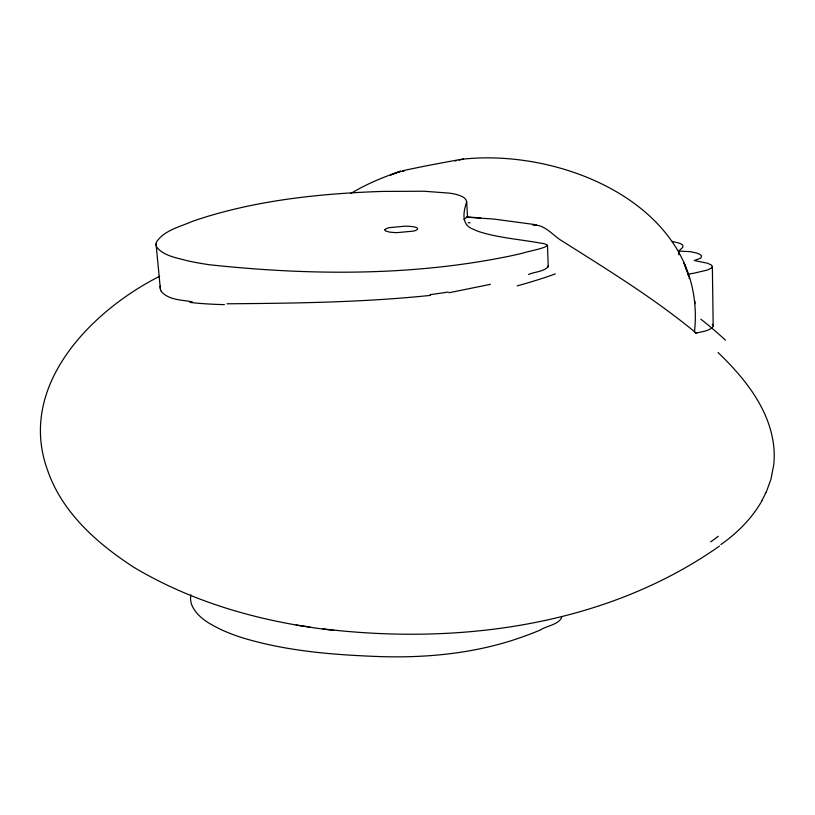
<?xml version="1.0" encoding="UTF-8"?>
<svg xmlns="http://www.w3.org/2000/svg" width="815" height="815" viewBox="0 0 815 815"><rect width="100%" height="100%" fill="white"/><g stroke="black" fill="none" stroke-linecap="round" stroke-linejoin="round"><path stroke-width="1.22" d="M672.334 241.423L679.995 243.359L682.736 245.02L682.807 247.271L678.783 251.091L690.111 251.641L696.356 252.956A33.242 7.294 -1.6 0 1 701.552 256.053L700.859 258.09L694.237 260.505L707.522 263.225L711.342 265.038L712.361 266.434L713.186 326.672C708.846 331.369 701.511 331.573 695.643 333.223M712.361 266.434L711.729 267.89L707.288 270.081L693.524 273.28A51.549 11.492 -1.6 0 1 688.033 274.125M694.451 332.225C707.889 208.874 565.05 147.148 460.832 159.394C441.424 162.918 422.017 166.494 402.763 170.753M528.538 274.472C534.772 271.67 543.85 271.904 548.352 266.444A8.119 2.903 8.6 0 0 548.067 265.7M766.182 492.362L771.051 478.874L773.761 464.672A97.026 89.202 33.5 0 0 773.588 444.949C768.912 407.857 744.085 377.6 718.066 352.508M463.908 219.49L466.995 217.055M761.923 500.787C751.98 518.391 737.331 533 720.868 544.573M719.482 546.07C605.728 626.124 458.488 645.195 322.985 628.874M350.898 193.45C366.444 184.027 383.335 176.998 400.562 171.303L390.446 174.97L399.503 171.649M533.041 225.246C543.452 223.931 551.663 233.844 559.661 239.447C606.401 269.062 653.915 297.995 696.611 333.427M159.689 276.254C90.76 311.065 16.983 386.239 47.494 470C61.899 512.38 97.107 543.411 133.609 567.159C194.357 603.508 263.999 622.507 333.956 630.392M466.913 217.208L493.921 219.072L536.423 224.787M466.7 217.269L467.494 216.953L466.71 201.763C465.936 197.454 461.086 195.875 457.439 194.765A58.527 10.941 -3.3 0 0 449.554 193.145L423.922 191.23L382.785 191.423A199.869 39.813 -3.6 0 0 357.428 192.513C308.946 195.233 260.403 201.213 213.632 214.63A280.431 57.519 -3.2 0 0 191.912 221.558C179.687 226.906 164.365 230.248 156.521 241.943A141.647 28.128 -3.9 0 0 157.071 247.617C164.538 256.195 176.855 257.805 187.267 260.729A224.787 43.979 -3.5 0 0 209.567 264.763C309.068 275.399 410.984 276.346 509.385 256.175A236.513 46.587 -3.5 0 0 523.851 252.854C527.488 251.254 561.219 245.682 539.836 242.982C519.736 239.345 499.137 237.939 479.566 231.817A111.074 22.036 -2.3 0 1 473.851 229.463C460.577 225.164 463.45 211.625 466.71 201.763M490.386 284.353L449.024 292.738M459.049 160.117L463.562 158.986M455.086 160.983L456.522 160.677M430.554 295.376C362.97 302.447 294.857 303.251 226.967 303.791M467.219 216.994L480.667 217.9M192.289 301.784C181.776 299.869 168.45 300.195 161.115 291.2M296.1 625.054L309.843 626.969M712.249 324.278L713.268 325.857M561.922 616.629C559.681 624.596 546.488 625.757 540.101 630.107A224.298 84.016 -4.2 0 1 526.531 635.415C480.28 652.774 430.422 658.051 381.288 656.635C334.812 654.975 287.777 651.45 243.033 637.982A213.265 79.381 -4.1 0 1 221.558 629.822C209.985 624.209 197.138 617.485 191.81 605.036A134.271 50.683 -5 0 1 190.822 594.818M686.841 270.825L684.06 263.123L688.593 275.888M688.288 275.022L688.553 275.908M689.042 277.701L689.266 278.608M156.052 243.909L160.321 288.49M547.456 245.02L548.271 266.933M678.783 251.091L678.864 254.83M694.879 301.153L694.92 303.7M403.914 171.099A33.211 0.734 -10.7 0 1 400.44 171.181M403.72 171.191A32.121 0.723 -11.4 0 1 402.304 171.415M718.331 536.229A215.506 148.931 -69.2 0 1 710.639 541.873M765.988 492.26A121.272 109.139 51.5 0 1 761.791 500.695M700.818 319.185A213.612 115.16 48 0 1 725.442 340.161M448.209 292.035A142.686 40.139 -4.7 0 1 430.086 294.592M555.341 273.901A225.949 36.094 -8.1 0 1 517.158 285.871M468.177 222.78A269.49 28.953 26.4 0 1 470.123 222.78M161.288 291.159A139.039 30.175 -13.8 0 1 160.249 286.024M224.38 304.627A227.232 38.57 -7.9 0 1 189.885 302.396M384.833 229.81L385.577 230.93L388.735 231.908A18.796 3.759 -3.3 0 0 397.272 232.621L413.368 231.114A13.865 2.781 -3.3 0 0 416.883 229.871C419.521 228.2 415.12 226.886 413.735 226.845A18.857 3.78 -3.3 0 0 405.259 226.163L389.366 227.64A13.835 2.771 -3.3 0 0 385.811 228.862L384.833 229.81"/></g></svg>
